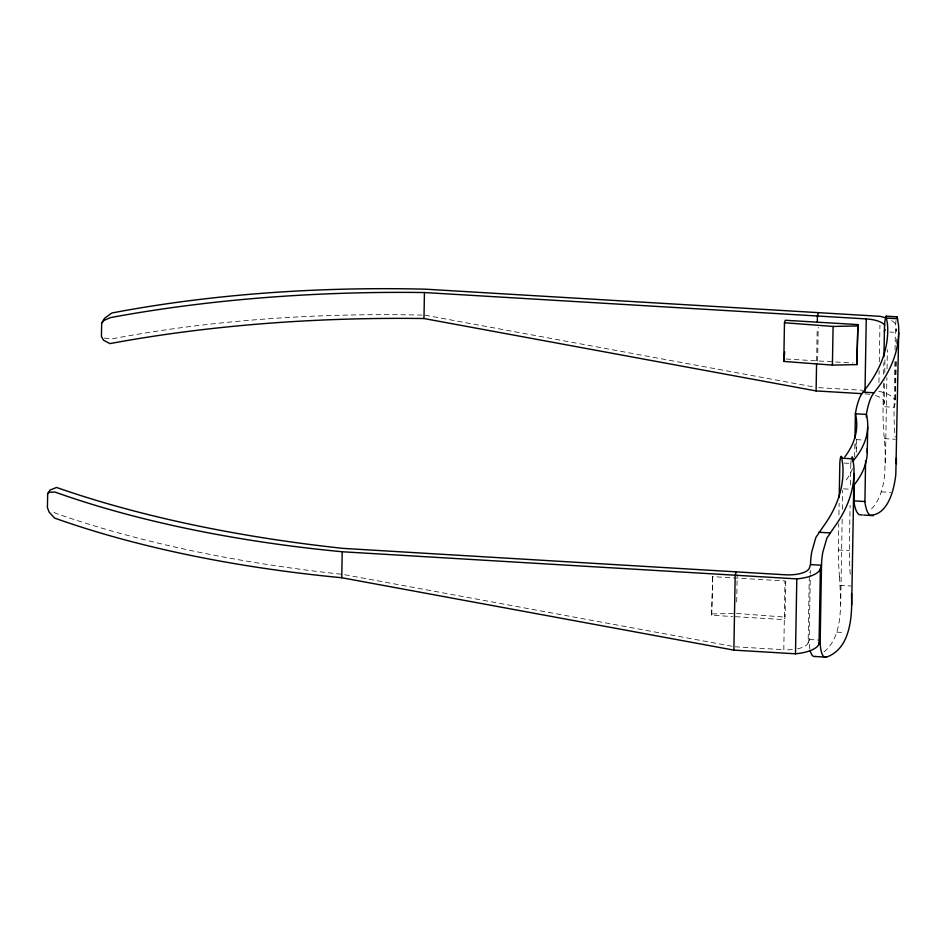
<?xml version="1.0" encoding="UTF-8"?>
<svg xmlns="http://www.w3.org/2000/svg" width="946" height="946" viewBox="0 0 946 946"><rect width="100%" height="100%" fill="white"/><g stroke="black" fill="none" stroke-linecap="round" stroke-linejoin="round"><path stroke-width="0.71" stroke-dasharray="4.73 3.55" d="M711.652 615.278L712.752 575.263L711.652 615.278L732.665 616.532M736.698 601.987L737.171 574.766M792.31 649.571A21.912 8.242 1 0 1 783.796 649.689L784.991 580.95L712.326 576.611M735.456 616.697L784.317 619.618L785.109 617.123L785.736 581.317M797.573 648.802A21.912 8.242 1 0 0 808.132 642.842L809.362 572.33M808.132 642.842L809.197 639.496L810.32 574.861M810.355 573.394L810.403 570.45M816.623 360.852L817.202 327.907M817.628 361.124L818.219 327.34M839.457 576.824A41.778 3.488 89.1 0 1 838.31 550.525L838.771 523.646M838.925 514.884L839.126 503.201M824.013 651.853C838.026 640.631 840.001 621.132 840.687 604.399L842.188 518.16M842.342 509.386L842.673 490.395M850.218 574.151A41.778 3.488 89.1 0 1 849.319 551.187L850.099 505.318M850.454 484.955L850.832 463.469A316.212 118.96 1 0 0 852.571 461.518M854.64 457.06L854.865 443.911M856.473 439.145L856.248 452.034A316.212 118.96 1 0 0 855.763 443.698M878.94 382.432L879.153 370.678M879.307 361.869L879.946 325.14M883.481 383.13L883.067 406.638A28.12 2.341 89.1 0 0 884.368 438.554L885.267 451.538L884.806 473.745C883.398 486.776 880.218 500.824 870.261 510.119M883.635 374.32L883.836 362.566M895.2 403.729L894.076 407.3L883.067 406.638L884.132 403.292L884.664 380.174M884.794 372.83L884.924 357.754M885.409 463.197L886.899 377.631M887.052 368.774L887.395 349.594M894.869 361.75L894.076 407.3A28.12 2.341 89.1 0 0 895.141 437.265M895.07 350.008L895.377 332.377A24.738 2.058 89.1 0 1 895.874 322.03L896.063 320.209M895.283 399.318L895.968 359.657M896.252 343.504L896.335 339.094M896.453 331.75L896.512 328.806L895.377 332.377L889.879 332.046M895.472 399.59L896.169 359.929M712.078 613.942L733.623 613.505M786.043 359.019L853.044 363.028M818.633 387.659L862.657 390.284M884.356 438.637L895.365 439.287M856.319 439.618L863.201 440.02M843.95 463.055L850.832 463.469M843.501 488.846L850.383 489.248M881.258 491.849L890.884 492.428M838.31 549.933L849.307 550.596M839.457 576.847L840.013 585.361L851.01 586.012M836.761 632.129L845.015 632.614M809.197 639.496L820.194 640.146M734.936 646.78L783.796 649.689M736.496 613.446L785.109 617.123M104.285 338.1L111.439 338.964A619.133 232.929 1 0 1 422.176 315.101M425.038 315.172L814.258 387.032M732.027 646.236L342.807 574.376A672.157 252.878 1 0 1 56.086 513.442L51.049 510.604M840.013 585.361L840.687 604.399M852.571 468.577A316.212 118.96 1 0 1 844.329 482.697M850.832 463.445A25.696 2.14 89.1 0 1 851.258 459.46M809.882 649.062A28.12 8.029 -82 0 1 809.161 639.531M864.963 393.843A21.912 8.242 1 0 1 870.509 394.458M875.488 395.582A21.912 8.242 1 0 1 884.132 403.292M891.617 320.635A32.944 12.393 1 0 1 896.24 325.188M878.787 391.254A32.944 12.393 1 0 1 888.46 394.541L890.316 395.558A32.944 12.393 1 0 1 894.928 400.111"/><path stroke-width="1.42" d="M47.442 506.737L47.678 493.469L50.126 490.004L56.547 487.462A672.157 252.878 1 0 0 343.268 548.396L785.097 574.778A21.912 8.242 1 0 0 809.445 567.931L810.509 564.573A24.738 7.071 -82 0 1 811.786 551.731L815.854 537.494L823.245 526.579A565.755 212.85 1 0 0 842.768 465.03L841.597 456.776M851.79 457.285A25.696 2.14 89.1 0 1 852.606 457.474L853.765 465.692A565.755 212.85 1 0 1 834.242 527.229L826.863 538.156L822.784 552.381A24.738 7.071 -82 0 0 821.506 565.235L820.194 640.146L819.07 643.718A32.944 12.393 1 0 1 809.268 651.014L806.855 651.77A32.944 12.393 1 0 1 795.491 653.804L733.871 650.127L341.743 577.734L342.204 551.755A619.133 232.929 1 0 1 55.069 492.097L49.44 492.204L47.537 493.93M862.09 393.666L816.102 390.923L423.974 318.53L424.435 292.539L866.264 318.92A21.912 8.242 1 0 1 884.77 325.152M733.871 650.127L735.184 575.215L736.248 571.857M783.796 361.431L784.471 322.752L785.263 320.268L857.927 324.596L856.828 364.612L832.409 365.109L783.796 361.431L784.719 351.77M795.491 653.804L796.804 578.893A32.944 12.393 1 0 0 820.371 568.794L821.506 565.235L810.509 564.573M816.102 390.923L816.575 363.713M817.309 322.172L817.415 315.999L818.479 312.653M819.07 643.718L820.371 568.794M832.409 365.109L833.083 326.441L784.471 322.752M839.232 497.36L839.835 462.819A25.696 2.14 89.1 0 1 841.597 456.812M815.298 656.489L826.236 657.174C847.38 649.997 851.282 624.443 851.684 605.062L853.978 473.508M862.338 514.991L859.193 514.659A41.778 11.943 -82 0 1 853.919 501.345L854.179 483.347M854.971 438.104L855.397 413.757A25.696 7.343 -82 0 1 861.439 394.281L867.967 385.613A565.755 212.85 1 0 0 887.49 324.076L886.071 316.177L884.865 321.38A24.738 2.058 89.1 0 0 884.38 331.715L883.942 356.689M856.828 364.612L857.927 324.596M865.011 390.899L866.264 318.92M898.7 332.543L895.815 474.395C894.23 489.141 888.318 514.624 870.19 515.31A41.778 11.943 -82 0 1 864.916 502.007L865.59 460.631M866.347 417.269L866.394 414.407A25.696 7.343 -82 0 1 872.437 394.943L878.964 386.275A565.755 212.85 1 0 0 898.487 324.738L897.08 316.827L886.071 316.177M867.257 452.696L867.707 426.918M884.38 331.715L885.089 329.492M896.536 317.69L897.08 316.827M101.813 322.823L104.628 318.211L111.9 312.984A619.133 232.929 1 0 1 425.499 289.192L880.099 316.331A32.944 12.393 1 0 1 885.338 317.809M833.083 326.441L857.502 325.944M886.745 318.081L897.742 318.743M862.87 392.129L873.868 392.779M841.916 458.171L852.914 458.822M853.871 500.872L864.881 501.534M863.71 515.073L873.335 515.653M818.798 532.255L829.796 532.917M342.204 551.755L796.804 578.893M47.3 507.198L49.086 512.082L54.62 518.077A619.133 232.929 1 0 0 341.743 577.734M896.406 463.812L896.335 458.006M851.684 605.062L851.542 593.497M852.571 461.518A316.212 118.96 1 0 0 866.394 414.407L855.397 413.757A316.212 118.96 1 0 1 844.778 456.918M867.21 448.522A316.212 118.96 1 0 1 853.765 485.333M815.251 656.418A28.12 8.029 -82 0 1 810.296 650.954M826.248 657.08A28.12 8.029 -82 0 1 820.158 640.194M423.974 318.53A672.157 252.878 1 0 0 109.973 343.599L103.587 340.288L101.435 336.551L101.671 323.284L103.942 320.41L110.422 317.62A672.157 252.878 1 0 1 424.435 292.539"/></g></svg>
